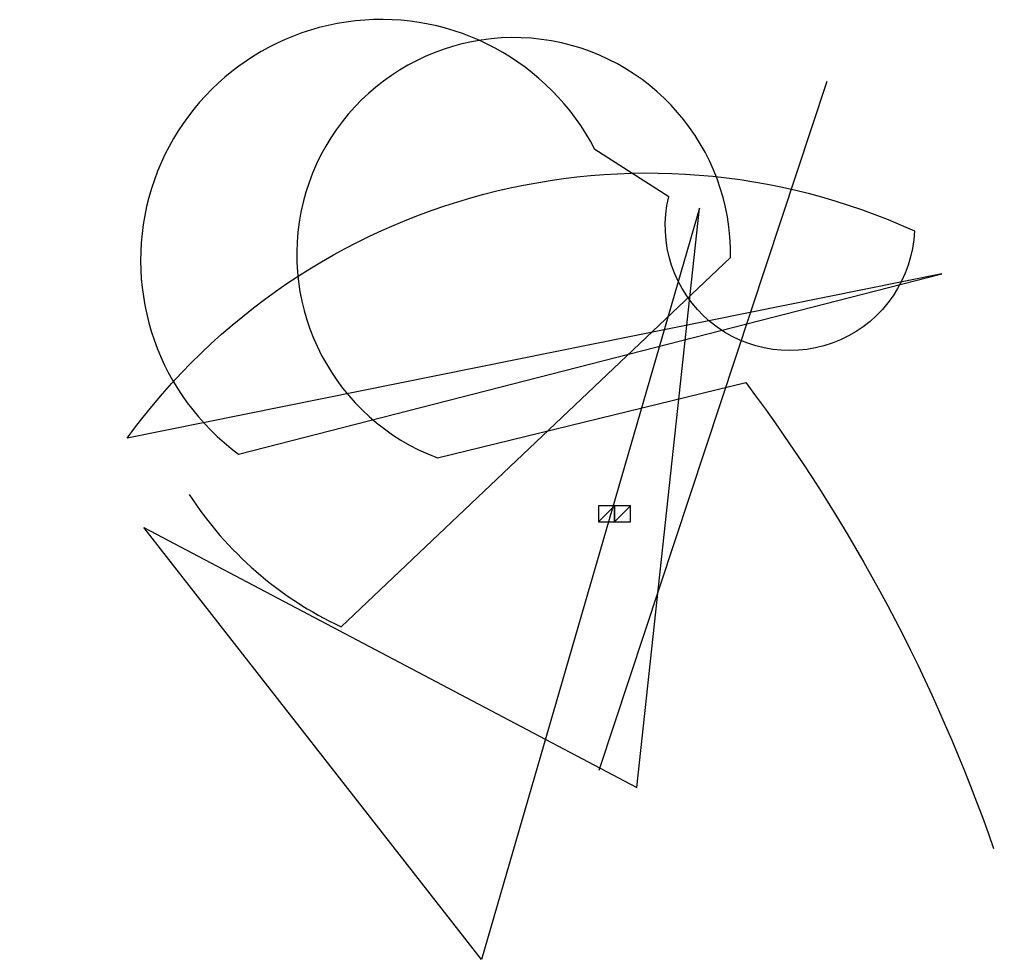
# Model space of a CAD drawing. Header units: centimetres. Extents: x -36.2 to 24.7, y -27.3 to 31.4.
import ezdxf

# ---------------------------------------------------------------- set-up
doc = ezdxf.new("R2010")
doc.units = ezdxf.units.CM

msp = doc.modelspace()

# ---------------------------------------------------------------- linework, layer by layer
msp.add_line((14.263, 27.504, -29.05), (0.01, -15.54, 23.958))
msp.add_lwpolyline([(-0.234, 23.253, 1.259905), (-22.493, 4.226), (21.451, 15.49), (-29.459, 5.221, -0.3562), (19.728, 18.169, -1.103263), (4.376, 20.296)], format="xyb", close=True)
at = {"extrusion": (0, 0, -1), "elevation": -22.069}
msp.add_lwpolyline([(25.579, 1.7, -0.139731), (16.088, -6.553), (-8.249, 16.512, -1.923273), (10.075, 3.998, 0), (-9.192, 8.696, 0.077876), (-24.671, -20.402)], format="xyb", dxfattribs=at)
msp.add_arc((-17.445, 4.745, -5.294), 18.737, 270, 270)
for points in [[(-28.405, -0.356, -4.074), (2.389, -16.583, -28.393), (6.3, 19.592, -9.877), (-7.317, -27.333, 1.992)], [(0, 0), (1, 0), (1, 1)], [(0, 0), (1, 1), (0, 1)], [(1, 0), (2, 0), (2, 1)], [(1, 0), (2, 1), (1, 1)]]:
    msp.add_3dface(points)

doc.saveas('drawing.dxf')
